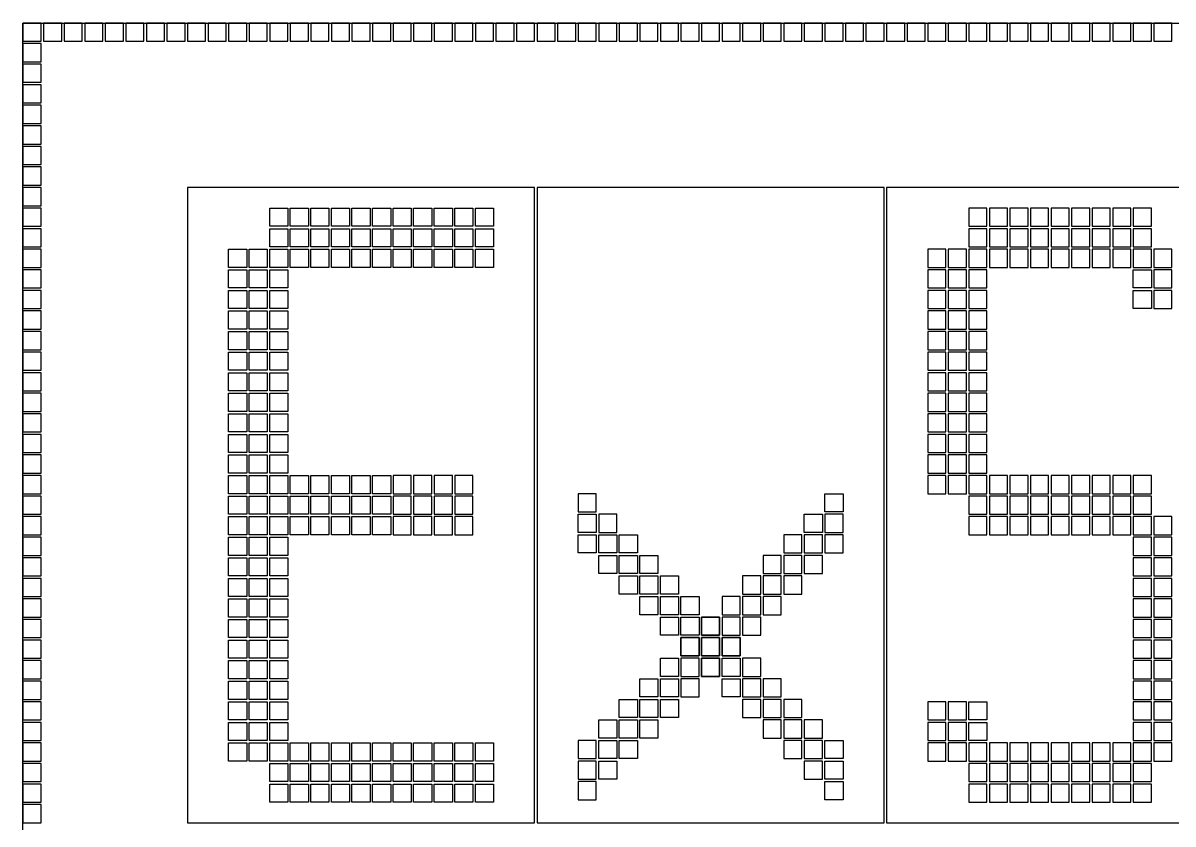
# Model space of a CAD drawing. Header units: inches. Extents: x 125 to 991, y -92 to 487.
# Drawn here: x 833.45 to 842.95, y 468.25 to 474.87 of the extents above; entities that cross this region are included whole.
import ezdxf

# ---------------------------------------------------------------- set-up
doc = ezdxf.new("R2010")
doc.units = ezdxf.units.IN

msp = doc.modelspace()

# ---------------------------------------------------------------- linework, layer by layer
at = {"color": 2}
for points in [[(833.4454, 474.7187), (833.5954, 474.7187), (833.5954, 474.8687), (833.4454, 474.8687)], [(833.6154, 474.7187), (833.7654, 474.7187), (833.7654, 474.8687), (833.6154, 474.8687)], [(833.7854, 474.7187), (833.9354, 474.7187), (833.9354, 474.8687), (833.7854, 474.8687)], [(833.9554, 474.7187), (834.1054, 474.7187), (834.1054, 474.8687), (833.9554, 474.8687)], [(834.1254, 474.7187), (834.2754, 474.7187), (834.2754, 474.8687), (834.1254, 474.8687)], [(834.2954, 474.7187), (834.4454, 474.7187), (834.4454, 474.8687), (834.2954, 474.8687)], [(834.4654, 474.7187), (834.6154, 474.7187), (834.6154, 474.8687), (834.4654, 474.8687)], [(834.6354, 474.7187), (834.7854, 474.7187), (834.7854, 474.8687), (834.6354, 474.8687)], [(834.8054, 474.7187), (834.9554, 474.7187), (834.9554, 474.8687), (834.8054, 474.8687)], [(834.9754, 474.7187), (835.1254, 474.7187), (835.1254, 474.8687), (834.9754, 474.8687)], [(835.1454, 474.7187), (835.2954, 474.7187), (835.2954, 474.8687), (835.1454, 474.8687)], [(835.3154, 474.7187), (835.4654, 474.7187), (835.4654, 474.8687), (835.3154, 474.8687)], [(835.4854, 474.7187), (835.6354, 474.7187), (835.6354, 474.8687), (835.4854, 474.8687)], [(835.6554, 474.7187), (835.8054, 474.7187), (835.8054, 474.8687), (835.6554, 474.8687)], [(835.8254, 474.7187), (835.9754, 474.7187), (835.9754, 474.8687), (835.8254, 474.8687)], [(835.9954, 474.7187), (836.1454, 474.7187), (836.1454, 474.8687), (835.9954, 474.8687)], [(836.1654, 474.7187), (836.3154, 474.7187), (836.3154, 474.8687), (836.1654, 474.8687)], [(836.3354, 474.7187), (836.4854, 474.7187), (836.4854, 474.8687), (836.3354, 474.8687)], [(836.5054, 474.7187), (836.6554, 474.7187), (836.6554, 474.8687), (836.5054, 474.8687)], [(836.6754, 474.7187), (836.8254, 474.7187), (836.8254, 474.8687), (836.6754, 474.8687)], [(836.8454, 474.7187), (836.9954, 474.7187), (836.9954, 474.8687), (836.8454, 474.8687)], [(837.0154, 474.7187), (837.1654, 474.7187), (837.1654, 474.8687), (837.0154, 474.8687)], [(837.1854, 474.7187), (837.3354, 474.7187), (837.3354, 474.8687), (837.1854, 474.8687)], [(837.3554, 474.7187), (837.5054, 474.7187), (837.5054, 474.8687), (837.3554, 474.8687)], [(837.5254, 474.7187), (837.6754, 474.7187), (837.6754, 474.8687), (837.5254, 474.8687)], [(837.6954, 474.7187), (837.8454, 474.7187), (837.8454, 474.8687), (837.6954, 474.8687)], [(837.8654, 474.7187), (838.0154, 474.7187), (838.0154, 474.8687), (837.8654, 474.8687)], [(838.0354, 474.7187), (838.1854, 474.7187), (838.1854, 474.8687), (838.0354, 474.8687)], [(838.2054, 474.7187), (838.3554, 474.7187), (838.3554, 474.8687), (838.2054, 474.8687)], [(838.3754, 474.7187), (838.5254, 474.7187), (838.5254, 474.8687), (838.3754, 474.8687)], [(838.5454, 474.7187), (838.6954, 474.7187), (838.6954, 474.8687), (838.5454, 474.8687)], [(838.7154, 474.7187), (838.8654, 474.7187), (838.8654, 474.8687), (838.7154, 474.8687)], [(838.8854, 474.7187), (839.0354, 474.7187), (839.0354, 474.8687), (838.8854, 474.8687)], [(839.0554, 474.7187), (839.2054, 474.7187), (839.2054, 474.8687), (839.0554, 474.8687)], [(839.2254, 474.7187), (839.3754, 474.7187), (839.3754, 474.8687), (839.2254, 474.8687)], [(839.3954, 474.7187), (839.5454, 474.7187), (839.5454, 474.8687), (839.3954, 474.8687)], [(839.5654, 474.7187), (839.7154, 474.7187), (839.7154, 474.8687), (839.5654, 474.8687)], [(839.7354, 474.7187), (839.8854, 474.7187), (839.8854, 474.8687), (839.7354, 474.8687)], [(839.9054, 474.7187), (840.0554, 474.7187), (840.0554, 474.8687), (839.9054, 474.8687)], [(840.0754, 474.7187), (840.2254, 474.7187), (840.2254, 474.8687), (840.0754, 474.8687)], [(840.2454, 474.7187), (840.3954, 474.7187), (840.3954, 474.8687), (840.2454, 474.8687)], [(840.4154, 474.7187), (840.5654, 474.7187), (840.5654, 474.8687), (840.4154, 474.8687)], [(840.5854, 474.7187), (840.7354, 474.7187), (840.7354, 474.8687), (840.5854, 474.8687)], [(840.7554, 474.7187), (840.9054, 474.7187), (840.9054, 474.8687), (840.7554, 474.8687)], [(840.9254, 474.7187), (841.0754, 474.7187), (841.0754, 474.8687), (840.9254, 474.8687)], [(841.0954, 474.7187), (841.2454, 474.7187), (841.2454, 474.8687), (841.0954, 474.8687)], [(841.2654, 474.7187), (841.4154, 474.7187), (841.4154, 474.8687), (841.2654, 474.8687)], [(841.4354, 474.7187), (841.5854, 474.7187), (841.5854, 474.8687), (841.4354, 474.8687)], [(841.6054, 474.7187), (841.7554, 474.7187), (841.7554, 474.8687), (841.6054, 474.8687)], [(841.7754, 474.7187), (841.9254, 474.7187), (841.9254, 474.8687), (841.7754, 474.8687)], [(841.9454, 474.7187), (842.0954, 474.7187), (842.0954, 474.8687), (841.9454, 474.8687)], [(842.1154, 474.7187), (842.2654, 474.7187), (842.2654, 474.8687), (842.1154, 474.8687)], [(842.2854, 474.7187), (842.4354, 474.7187), (842.4354, 474.8687), (842.2854, 474.8687)], [(842.4554, 474.7187), (842.6054, 474.7187), (842.6054, 474.8687), (842.4554, 474.8687)], [(842.6254, 474.7187), (842.7754, 474.7187), (842.7754, 474.8687), (842.6254, 474.8687)], [(842.7954, 474.7187), (842.9454, 474.7187), (842.9454, 474.8687), (842.7954, 474.8687)], [(833.4454, 474.5487), (833.5954, 474.5487), (833.5954, 474.6987), (833.4454, 474.6987)], [(833.4454, 474.3787), (833.5954, 474.3787), (833.5954, 474.5287), (833.4454, 474.5287)], [(833.4454, 474.2087), (833.5954, 474.2087), (833.5954, 474.3587), (833.4454, 474.3587)], [(833.4454, 474.0387), (833.5954, 474.0387), (833.5954, 474.1887), (833.4454, 474.1887)], [(833.4454, 473.8687), (833.5954, 473.8687), (833.5954, 474.0187), (833.4454, 474.0187)], [(833.4454, 473.6987), (833.5954, 473.6987), (833.5954, 473.8487), (833.4454, 473.8487)], [(833.4454, 473.5287), (833.5954, 473.5287), (833.5954, 473.6787), (833.4454, 473.6787)], [(833.4454, 473.3587), (833.5954, 473.3587), (833.5954, 473.5087), (833.4454, 473.5087)], [(833.4454, 473.1887), (833.5954, 473.1887), (833.5954, 473.3387), (833.4454, 473.3387)], [(835.6354, 473.1887), (835.4854, 473.1887), (835.4854, 473.3387), (835.6354, 473.3387)], [(835.8054, 473.1887), (835.6554, 473.1887), (835.6554, 473.3387), (835.8054, 473.3387)], [(835.9754, 473.1887), (835.8254, 473.1887), (835.8254, 473.3387), (835.9754, 473.3387)], [(836.1454, 473.1887), (835.9954, 473.1887), (835.9954, 473.3387), (836.1454, 473.3387)], [(836.3154, 473.1887), (836.1654, 473.1887), (836.1654, 473.3387), (836.3154, 473.3387)], [(836.4854, 473.1887), (836.3354, 473.1887), (836.3354, 473.3387), (836.4854, 473.3387)], [(836.6554, 473.1887), (836.5054, 473.1887), (836.5054, 473.3387), (836.6554, 473.3387)], [(836.8254, 473.1887), (836.6754, 473.1887), (836.6754, 473.3387), (836.8254, 473.3387)], [(836.9954, 473.1887), (836.8454, 473.1887), (836.8454, 473.3387), (836.9954, 473.3387)], [(837.1654, 473.1887), (837.0154, 473.1887), (837.0154, 473.3387), (837.1654, 473.3387)], [(837.3354, 473.1887), (837.1854, 473.1887), (837.1854, 473.3387), (837.3354, 473.3387)], [(841.2654, 473.1887), (841.4154, 473.1887), (841.4154, 473.3387), (841.2654, 473.3387)], [(841.4354, 473.1887), (841.5854, 473.1887), (841.5854, 473.3387), (841.4354, 473.3387)], [(841.6054, 473.1887), (841.7554, 473.1887), (841.7554, 473.3387), (841.6054, 473.3387)], [(841.6054, 473.1887), (841.7554, 473.1887), (841.7554, 473.3387), (841.6054, 473.3387)], [(841.6054, 473.1887), (841.7554, 473.1887), (841.7554, 473.3387), (841.6054, 473.3387)], [(841.7754, 473.1887), (841.9254, 473.1887), (841.9254, 473.3387), (841.7754, 473.3387)], [(841.9454, 473.1887), (842.0954, 473.1887), (842.0954, 473.3387), (841.9454, 473.3387)], [(842.1154, 473.1887), (842.2654, 473.1887), (842.2654, 473.3387), (842.1154, 473.3387)], [(842.2854, 473.1887), (842.4354, 473.1887), (842.4354, 473.3387), (842.2854, 473.3387)], [(842.4554, 473.1887), (842.6054, 473.1887), (842.6054, 473.3387), (842.4554, 473.3387)], [(842.4554, 473.1887), (842.6054, 473.1887), (842.6054, 473.3387), (842.4554, 473.3387)], [(842.6254, 473.1887), (842.7754, 473.1887), (842.7754, 473.3387), (842.6254, 473.3387)], [(833.4454, 473.0187), (833.5954, 473.0187), (833.5954, 473.1687), (833.4454, 473.1687)], [(835.6354, 473.0187), (835.4854, 473.0187), (835.4854, 473.1687), (835.6354, 473.1687)], [(835.8054, 473.0187), (835.6554, 473.0187), (835.6554, 473.1687), (835.8054, 473.1687)], [(835.9754, 473.0187), (835.8254, 473.0187), (835.8254, 473.1687), (835.9754, 473.1687)], [(836.1454, 473.0187), (835.9954, 473.0187), (835.9954, 473.1687), (836.1454, 473.1687)], [(836.3154, 473.0187), (836.1654, 473.0187), (836.1654, 473.1687), (836.3154, 473.1687)], [(836.4854, 473.0187), (836.3354, 473.0187), (836.3354, 473.1687), (836.4854, 473.1687)], [(836.6554, 473.0187), (836.5054, 473.0187), (836.5054, 473.1687), (836.6554, 473.1687)], [(836.8254, 473.0187), (836.6754, 473.0187), (836.6754, 473.1687), (836.8254, 473.1687)], [(836.9954, 473.0187), (836.8454, 473.0187), (836.8454, 473.1687), (836.9954, 473.1687)], [(837.1654, 473.0187), (837.0154, 473.0187), (837.0154, 473.1687), (837.1654, 473.1687)], [(837.3354, 473.0187), (837.1854, 473.0187), (837.1854, 473.1687), (837.3354, 473.1687)], [(841.2654, 473.0187), (841.4154, 473.0187), (841.4154, 473.1687), (841.2654, 473.1687)], [(841.4354, 473.0187), (841.5854, 473.0187), (841.5854, 473.1687), (841.4354, 473.1687)], [(841.6054, 473.0187), (841.7554, 473.0187), (841.7554, 473.1687), (841.6054, 473.1687)], [(841.6054, 473.0187), (841.7554, 473.0187), (841.7554, 473.1687), (841.6054, 473.1687)], [(841.6054, 473.0187), (841.7554, 473.0187), (841.7554, 473.1687), (841.6054, 473.1687)], [(841.7754, 473.0187), (841.9254, 473.0187), (841.9254, 473.1687), (841.7754, 473.1687)], [(841.9454, 473.0187), (842.0954, 473.0187), (842.0954, 473.1687), (841.9454, 473.1687)], [(842.1154, 473.0187), (842.2654, 473.0187), (842.2654, 473.1687), (842.1154, 473.1687)], [(842.2854, 473.0187), (842.4354, 473.0187), (842.4354, 473.1687), (842.2854, 473.1687)], [(842.4554, 473.0187), (842.6054, 473.0187), (842.6054, 473.1687), (842.4554, 473.1687)], [(842.4554, 473.0187), (842.6054, 473.0187), (842.6054, 473.1687), (842.4554, 473.1687)], [(842.6254, 473.0187), (842.7754, 473.0187), (842.7754, 473.1687), (842.6254, 473.1687)], [(833.4454, 472.8487), (833.5954, 472.8487), (833.5954, 472.9987), (833.4454, 472.9987)], [(835.2954, 472.8487), (835.1454, 472.8487), (835.1454, 472.9987), (835.2954, 472.9987)], [(835.4654, 472.8487), (835.3154, 472.8487), (835.3154, 472.9987), (835.4654, 472.9987)], [(835.6354, 472.8487), (835.4854, 472.8487), (835.4854, 472.9987), (835.6354, 472.9987)], [(835.8054, 472.8487), (835.6554, 472.8487), (835.6554, 472.9987), (835.8054, 472.9987)], [(835.9754, 472.8487), (835.8254, 472.8487), (835.8254, 472.9987), (835.9754, 472.9987)], [(836.1454, 472.8487), (835.9954, 472.8487), (835.9954, 472.9987), (836.1454, 472.9987)], [(836.3154, 472.8487), (836.1654, 472.8487), (836.1654, 472.9987), (836.3154, 472.9987)], [(836.4854, 472.8487), (836.3354, 472.8487), (836.3354, 472.9987), (836.4854, 472.9987)], [(836.6554, 472.8487), (836.5054, 472.8487), (836.5054, 472.9987), (836.6554, 472.9987)], [(836.8254, 472.8487), (836.6754, 472.8487), (836.6754, 472.9987), (836.8254, 472.9987)], [(836.9954, 472.8487), (836.8454, 472.8487), (836.8454, 472.9987), (836.9954, 472.9987)], [(837.1654, 472.8487), (837.0154, 472.8487), (837.0154, 472.9987), (837.1654, 472.9987)], [(837.3354, 472.8487), (837.1854, 472.8487), (837.1854, 472.9987), (837.3354, 472.9987)], [(840.9254, 472.8487), (841.0754, 472.8487), (841.0754, 472.9987), (840.9254, 472.9987)], [(841.0954, 472.8487), (841.2454, 472.8487), (841.2454, 472.9987), (841.0954, 472.9987)], [(841.2654, 472.8487), (841.4154, 472.8487), (841.4154, 472.9987), (841.2654, 472.9987)], [(841.4354, 472.8487), (841.5854, 472.8487), (841.5854, 472.9987), (841.4354, 472.9987)], [(841.6054, 472.8487), (841.7554, 472.8487), (841.7554, 472.9987), (841.6054, 472.9987)], [(841.6054, 472.8487), (841.7554, 472.8487), (841.7554, 472.9987), (841.6054, 472.9987)], [(841.6054, 472.8487), (841.7554, 472.8487), (841.7554, 472.9987), (841.6054, 472.9987)], [(841.7754, 472.8487), (841.9254, 472.8487), (841.9254, 472.9987), (841.7754, 472.9987)], [(841.9454, 472.8487), (842.0954, 472.8487), (842.0954, 472.9987), (841.9454, 472.9987)], [(842.1154, 472.8487), (842.2654, 472.8487), (842.2654, 472.9987), (842.1154, 472.9987)], [(842.2854, 472.8487), (842.4354, 472.8487), (842.4354, 472.9987), (842.2854, 472.9987)], [(842.4554, 472.8487), (842.6054, 472.8487), (842.6054, 472.9987), (842.4554, 472.9987)], [(842.4554, 472.8487), (842.6054, 472.8487), (842.6054, 472.9987), (842.4554, 472.9987)], [(842.6254, 472.8487), (842.7754, 472.8487), (842.7754, 472.9987), (842.6254, 472.9987)], [(842.7954, 472.8487), (842.9454, 472.8487), (842.9454, 472.9987), (842.7954, 472.9987)], [(833.4454, 472.6787), (833.5954, 472.6787), (833.5954, 472.8287), (833.4454, 472.8287)], [(835.2954, 472.6787), (835.1454, 472.6787), (835.1454, 472.8287), (835.2954, 472.8287)], [(835.4654, 472.6787), (835.3154, 472.6787), (835.3154, 472.8287), (835.4654, 472.8287)], [(835.6354, 472.6787), (835.4854, 472.6787), (835.4854, 472.8287), (835.6354, 472.8287)], [(840.9254, 472.6787), (841.0754, 472.6787), (841.0754, 472.8287), (840.9254, 472.8287)], [(841.0954, 472.6787), (841.2454, 472.6787), (841.2454, 472.8287), (841.0954, 472.8287)], [(841.2654, 472.6787), (841.4154, 472.6787), (841.4154, 472.8287), (841.2654, 472.8287)], [(842.6254, 472.8287), (842.7754, 472.8287), (842.7754, 472.6787), (842.6254, 472.6787)], [(842.9454, 472.8287), (842.7954, 472.8287), (842.7954, 472.6787), (842.9454, 472.6787)], [(842.9454, 472.8287), (842.7954, 472.8287), (842.7954, 472.6787), (842.9454, 472.6787)], [(833.4454, 472.5087), (833.5954, 472.5087), (833.5954, 472.6587), (833.4454, 472.6587)], [(835.2954, 472.5087), (835.1454, 472.5087), (835.1454, 472.6587), (835.2954, 472.6587)], [(835.4654, 472.5087), (835.3154, 472.5087), (835.3154, 472.6587), (835.4654, 472.6587)], [(835.6354, 472.5087), (835.4854, 472.5087), (835.4854, 472.6587), (835.6354, 472.6587)], [(840.9254, 472.5087), (841.0754, 472.5087), (841.0754, 472.6587), (840.9254, 472.6587)], [(841.0954, 472.5087), (841.2454, 472.5087), (841.2454, 472.6587), (841.0954, 472.6587)], [(841.2654, 472.5087), (841.4154, 472.5087), (841.4154, 472.6587), (841.2654, 472.6587)], [(842.6254, 472.6587), (842.7754, 472.6587), (842.7754, 472.5087), (842.6254, 472.5087)], [(842.9454, 472.6587), (842.7954, 472.6587), (842.7954, 472.5087), (842.9454, 472.5087)], [(842.9454, 472.6587), (842.7954, 472.6587), (842.7954, 472.5087), (842.9454, 472.5087)], [(833.4454, 472.3387), (833.5954, 472.3387), (833.5954, 472.4887), (833.4454, 472.4887)], [(835.2954, 472.3387), (835.1454, 472.3387), (835.1454, 472.4887), (835.2954, 472.4887)], [(835.4654, 472.3387), (835.3154, 472.3387), (835.3154, 472.4887), (835.4654, 472.4887)], [(835.6354, 472.3387), (835.4854, 472.3387), (835.4854, 472.4887), (835.6354, 472.4887)], [(840.9254, 472.3387), (841.0754, 472.3387), (841.0754, 472.4887), (840.9254, 472.4887)], [(841.0954, 472.3387), (841.2454, 472.3387), (841.2454, 472.4887), (841.0954, 472.4887)], [(841.2654, 472.3387), (841.4154, 472.3387), (841.4154, 472.4887), (841.2654, 472.4887)], [(833.4454, 472.1687), (833.5954, 472.1687), (833.5954, 472.3187), (833.4454, 472.3187)], [(835.2954, 472.1687), (835.1454, 472.1687), (835.1454, 472.3187), (835.2954, 472.3187)], [(835.4654, 472.1687), (835.3154, 472.1687), (835.3154, 472.3187), (835.4654, 472.3187)], [(835.6354, 472.1687), (835.4854, 472.1687), (835.4854, 472.3187), (835.6354, 472.3187)], [(840.9254, 472.1687), (841.0754, 472.1687), (841.0754, 472.3187), (840.9254, 472.3187)], [(841.0954, 472.1687), (841.2454, 472.1687), (841.2454, 472.3187), (841.0954, 472.3187)], [(841.2654, 472.1687), (841.4154, 472.1687), (841.4154, 472.3187), (841.2654, 472.3187)], [(833.4454, 471.9987), (833.5954, 471.9987), (833.5954, 472.1487), (833.4454, 472.1487)], [(835.2954, 471.9987), (835.1454, 471.9987), (835.1454, 472.1487), (835.2954, 472.1487)], [(835.4654, 471.9987), (835.3154, 471.9987), (835.3154, 472.1487), (835.4654, 472.1487)], [(835.6354, 471.9987), (835.4854, 471.9987), (835.4854, 472.1487), (835.6354, 472.1487)], [(840.9254, 471.9987), (841.0754, 471.9987), (841.0754, 472.1487), (840.9254, 472.1487)], [(841.0954, 471.9987), (841.2454, 471.9987), (841.2454, 472.1487), (841.0954, 472.1487)], [(841.2654, 471.9987), (841.4154, 471.9987), (841.4154, 472.1487), (841.2654, 472.1487)], [(833.4454, 471.8287), (833.5954, 471.8287), (833.5954, 471.9787), (833.4454, 471.9787)], [(835.2954, 471.8287), (835.1454, 471.8287), (835.1454, 471.9787), (835.2954, 471.9787)], [(835.4654, 471.8287), (835.3154, 471.8287), (835.3154, 471.9787), (835.4654, 471.9787)], [(835.6354, 471.8287), (835.4854, 471.8287), (835.4854, 471.9787), (835.6354, 471.9787)], [(840.9254, 471.8287), (841.0754, 471.8287), (841.0754, 471.9787), (840.9254, 471.9787)], [(841.0954, 471.8287), (841.2454, 471.8287), (841.2454, 471.9787), (841.0954, 471.9787)], [(841.2654, 471.8287), (841.4154, 471.8287), (841.4154, 471.9787), (841.2654, 471.9787)], [(833.4454, 471.6587), (833.5954, 471.6587), (833.5954, 471.8087), (833.4454, 471.8087)], [(835.2954, 471.6587), (835.1454, 471.6587), (835.1454, 471.8087), (835.2954, 471.8087)], [(835.4654, 471.6587), (835.3154, 471.6587), (835.3154, 471.8087), (835.4654, 471.8087)], [(835.6354, 471.6587), (835.4854, 471.6587), (835.4854, 471.8087), (835.6354, 471.8087)], [(840.9254, 471.6587), (841.0754, 471.6587), (841.0754, 471.8087), (840.9254, 471.8087)], [(841.0954, 471.6587), (841.2454, 471.6587), (841.2454, 471.8087), (841.0954, 471.8087)], [(841.2654, 471.6587), (841.4154, 471.6587), (841.4154, 471.8087), (841.2654, 471.8087)], [(833.4454, 471.4887), (833.5954, 471.4887), (833.5954, 471.6387), (833.4454, 471.6387)], [(835.2954, 471.4887), (835.1454, 471.4887), (835.1454, 471.6387), (835.2954, 471.6387)], [(835.4654, 471.4887), (835.3154, 471.4887), (835.3154, 471.6387), (835.4654, 471.6387)], [(835.6354, 471.4887), (835.4854, 471.4887), (835.4854, 471.6387), (835.6354, 471.6387)], [(840.9254, 471.4887), (841.0754, 471.4887), (841.0754, 471.6387), (840.9254, 471.6387)], [(841.0954, 471.4887), (841.2454, 471.4887), (841.2454, 471.6387), (841.0954, 471.6387)], [(841.2654, 471.4887), (841.4154, 471.4887), (841.4154, 471.6387), (841.2654, 471.6387)], [(833.4454, 471.3187), (833.5954, 471.3187), (833.5954, 471.4687), (833.4454, 471.4687)], [(835.2954, 471.3187), (835.1454, 471.3187), (835.1454, 471.4687), (835.2954, 471.4687)], [(835.4654, 471.3187), (835.3154, 471.3187), (835.3154, 471.4687), (835.4654, 471.4687)], [(835.6354, 471.3187), (835.4854, 471.3187), (835.4854, 471.4687), (835.6354, 471.4687)], [(840.9254, 471.3187), (841.0754, 471.3187), (841.0754, 471.4687), (840.9254, 471.4687)], [(841.0954, 471.3187), (841.2454, 471.3187), (841.2454, 471.4687), (841.0954, 471.4687)], [(841.2654, 471.3187), (841.4154, 471.3187), (841.4154, 471.4687), (841.2654, 471.4687)], [(833.4454, 471.1487), (833.5954, 471.1487), (833.5954, 471.2987), (833.4454, 471.2987)], [(835.2954, 471.1487), (835.1454, 471.1487), (835.1454, 471.2987), (835.2954, 471.2987)], [(835.4654, 471.1487), (835.3154, 471.1487), (835.3154, 471.2987), (835.4654, 471.2987)], [(835.6354, 471.1487), (835.4854, 471.1487), (835.4854, 471.2987), (835.6354, 471.2987)], [(840.9254, 471.1487), (841.0754, 471.1487), (841.0754, 471.2987), (840.9254, 471.2987)], [(841.0954, 471.1487), (841.2454, 471.1487), (841.2454, 471.2987), (841.0954, 471.2987)], [(841.2654, 471.1487), (841.4154, 471.1487), (841.4154, 471.2987), (841.2654, 471.2987)], [(833.4454, 470.9787), (833.5954, 470.9787), (833.5954, 471.1287), (833.4454, 471.1287)], [(835.2954, 470.9787), (835.1454, 470.9787), (835.1454, 471.1287), (835.2954, 471.1287)], [(835.4654, 470.9787), (835.3154, 470.9787), (835.3154, 471.1287), (835.4654, 471.1287)], [(835.6354, 470.9787), (835.4854, 470.9787), (835.4854, 471.1287), (835.6354, 471.1287)], [(835.8054, 470.9787), (835.6554, 470.9787), (835.6554, 471.1287), (835.8054, 471.1287)], [(835.9754, 470.9787), (835.8254, 470.9787), (835.8254, 471.1287), (835.9754, 471.1287)], [(836.1454, 470.9787), (835.9954, 470.9787), (835.9954, 471.1287), (836.1454, 471.1287)], [(836.3154, 470.9787), (836.1654, 470.9787), (836.1654, 471.1287), (836.3154, 471.1287)], [(836.4854, 470.9787), (836.3354, 470.9787), (836.3354, 471.1287), (836.4854, 471.1287)], [(836.5054, 470.9787), (836.6554, 470.9787), (836.6554, 471.1287), (836.5054, 471.1287)], [(836.6754, 470.9787), (836.8254, 470.9787), (836.8254, 471.1287), (836.6754, 471.1287)], [(836.8454, 470.9787), (836.9954, 470.9787), (836.9954, 471.1287), (836.8454, 471.1287)], [(837.0154, 470.9787), (837.1654, 470.9787), (837.1654, 471.1287), (837.0154, 471.1287)], [(840.9254, 470.9787), (841.0754, 470.9787), (841.0754, 471.1287), (840.9254, 471.1287)], [(841.0954, 470.9787), (841.2454, 470.9787), (841.2454, 471.1287), (841.0954, 471.1287)], [(841.2654, 470.9787), (841.4154, 470.9787), (841.4154, 471.1287), (841.2654, 471.1287)], [(841.4354, 470.9787), (841.5854, 470.9787), (841.5854, 471.1287), (841.4354, 471.1287)], [(841.6054, 470.9787), (841.7554, 470.9787), (841.7554, 471.1287), (841.6054, 471.1287)], [(841.6054, 470.9787), (841.7554, 470.9787), (841.7554, 471.1287), (841.6054, 471.1287)], [(841.6054, 470.9787), (841.7554, 470.9787), (841.7554, 471.1287), (841.6054, 471.1287)], [(841.7754, 470.9787), (841.9254, 470.9787), (841.9254, 471.1287), (841.7754, 471.1287)], [(841.9454, 470.9787), (842.0954, 470.9787), (842.0954, 471.1287), (841.9454, 471.1287)], [(842.1154, 470.9787), (842.2654, 470.9787), (842.2654, 471.1287), (842.1154, 471.1287)], [(842.2854, 470.9787), (842.4354, 470.9787), (842.4354, 471.1287), (842.2854, 471.1287)], [(842.4554, 470.9787), (842.6054, 470.9787), (842.6054, 471.1287), (842.4554, 471.1287)], [(842.4554, 470.9787), (842.6054, 470.9787), (842.6054, 471.1287), (842.4554, 471.1287)], [(842.6254, 470.9787), (842.7754, 470.9787), (842.7754, 471.1287), (842.6254, 471.1287)], [(833.4454, 470.8087), (833.5954, 470.8087), (833.5954, 470.9587), (833.4454, 470.9587)], [(835.2954, 470.8087), (835.1454, 470.8087), (835.1454, 470.9587), (835.2954, 470.9587)], [(835.4654, 470.8087), (835.3154, 470.8087), (835.3154, 470.9587), (835.4654, 470.9587)], [(835.6354, 470.8087), (835.4854, 470.8087), (835.4854, 470.9587), (835.6354, 470.9587)], [(835.8054, 470.8087), (835.6554, 470.8087), (835.6554, 470.9587), (835.8054, 470.9587)], [(835.9754, 470.8087), (835.8254, 470.8087), (835.8254, 470.9587), (835.9754, 470.9587)], [(836.1454, 470.8087), (835.9954, 470.8087), (835.9954, 470.9587), (836.1454, 470.9587)], [(836.3154, 470.8087), (836.1654, 470.8087), (836.1654, 470.9587), (836.3154, 470.9587)], [(836.4854, 470.8087), (836.3354, 470.8087), (836.3354, 470.9587), (836.4854, 470.9587)], [(836.5054, 470.8087), (836.6554, 470.8087), (836.6554, 470.9587), (836.5054, 470.9587)], [(836.6754, 470.8087), (836.8254, 470.8087), (836.8254, 470.9587), (836.6754, 470.9587)], [(836.8454, 470.8087), (836.9954, 470.8087), (836.9954, 470.9587), (836.8454, 470.9587)], [(837.0154, 470.8087), (837.1654, 470.8087), (837.1654, 470.9587), (837.0154, 470.9587)], [(838.1854, 470.9787), (838.0354, 470.9787), (838.0354, 470.8287), (838.1854, 470.8287)], [(840.0754, 470.9787), (840.2254, 470.9787), (840.2254, 470.8287), (840.0754, 470.8287)], [(841.2654, 470.8087), (841.4154, 470.8087), (841.4154, 470.9587), (841.2654, 470.9587)], [(841.4354, 470.8087), (841.5854, 470.8087), (841.5854, 470.9587), (841.4354, 470.9587)], [(841.6054, 470.8087), (841.7554, 470.8087), (841.7554, 470.9587), (841.6054, 470.9587)], [(841.6054, 470.8087), (841.7554, 470.8087), (841.7554, 470.9587), (841.6054, 470.9587)], [(841.6054, 470.8087), (841.7554, 470.8087), (841.7554, 470.9587), (841.6054, 470.9587)], [(841.7754, 470.8087), (841.9254, 470.8087), (841.9254, 470.9587), (841.7754, 470.9587)], [(841.9454, 470.8087), (842.0954, 470.8087), (842.0954, 470.9587), (841.9454, 470.9587)], [(842.1154, 470.8087), (842.2654, 470.8087), (842.2654, 470.9587), (842.1154, 470.9587)], [(842.2854, 470.8087), (842.4354, 470.8087), (842.4354, 470.9587), (842.2854, 470.9587)], [(842.4554, 470.8087), (842.6054, 470.8087), (842.6054, 470.9587), (842.4554, 470.9587)], [(842.4554, 470.8087), (842.6054, 470.8087), (842.6054, 470.9587), (842.4554, 470.9587)], [(842.6254, 470.8087), (842.7754, 470.8087), (842.7754, 470.9587), (842.6254, 470.9587)], [(833.4454, 470.6387), (833.5954, 470.6387), (833.5954, 470.7887), (833.4454, 470.7887)], [(835.2954, 470.6387), (835.1454, 470.6387), (835.1454, 470.7887), (835.2954, 470.7887)], [(835.4654, 470.6387), (835.3154, 470.6387), (835.3154, 470.7887), (835.4654, 470.7887)], [(835.6354, 470.6387), (835.4854, 470.6387), (835.4854, 470.7887), (835.6354, 470.7887)], [(835.8054, 470.6387), (835.6554, 470.6387), (835.6554, 470.7887), (835.8054, 470.7887)], [(835.9754, 470.6387), (835.8254, 470.6387), (835.8254, 470.7887), (835.9754, 470.7887)], [(836.1454, 470.6387), (835.9954, 470.6387), (835.9954, 470.7887), (836.1454, 470.7887)], [(836.3154, 470.6387), (836.1654, 470.6387), (836.1654, 470.7887), (836.3154, 470.7887)], [(836.4854, 470.6387), (836.3354, 470.6387), (836.3354, 470.7887), (836.4854, 470.7887)], [(836.5054, 470.6387), (836.6554, 470.6387), (836.6554, 470.7887), (836.5054, 470.7887)], [(836.6754, 470.6387), (836.8254, 470.6387), (836.8254, 470.7887), (836.6754, 470.7887)], [(836.8454, 470.6387), (836.9954, 470.6387), (836.9954, 470.7887), (836.8454, 470.7887)], [(837.0154, 470.6387), (837.1654, 470.6387), (837.1654, 470.7887), (837.0154, 470.7887)], [(838.1854, 470.6587), (838.0354, 470.6587), (838.0354, 470.8087), (838.1854, 470.8087)], [(838.3554, 470.8087), (838.2054, 470.8087), (838.2054, 470.6587), (838.3554, 470.6587)], [(839.9054, 470.8087), (840.0554, 470.8087), (840.0554, 470.6587), (839.9054, 470.6587)], [(840.0754, 470.6587), (840.2254, 470.6587), (840.2254, 470.8087), (840.0754, 470.8087)], [(841.2654, 470.6387), (841.4154, 470.6387), (841.4154, 470.7887), (841.2654, 470.7887)], [(841.4354, 470.6387), (841.5854, 470.6387), (841.5854, 470.7887), (841.4354, 470.7887)], [(841.6054, 470.6387), (841.7554, 470.6387), (841.7554, 470.7887), (841.6054, 470.7887)], [(841.6054, 470.6387), (841.7554, 470.6387), (841.7554, 470.7887), (841.6054, 470.7887)], [(841.6054, 470.6387), (841.7554, 470.6387), (841.7554, 470.7887), (841.6054, 470.7887)], [(841.7754, 470.6387), (841.9254, 470.6387), (841.9254, 470.7887), (841.7754, 470.7887)], [(841.9454, 470.6387), (842.0954, 470.6387), (842.0954, 470.7887), (841.9454, 470.7887)], [(842.1154, 470.6387), (842.2654, 470.6387), (842.2654, 470.7887), (842.1154, 470.7887)], [(842.2854, 470.6387), (842.4354, 470.6387), (842.4354, 470.7887), (842.2854, 470.7887)], [(842.4554, 470.6387), (842.6054, 470.6387), (842.6054, 470.7887), (842.4554, 470.7887)], [(842.4554, 470.6387), (842.6054, 470.6387), (842.6054, 470.7887), (842.4554, 470.7887)], [(842.6254, 470.6387), (842.7754, 470.6387), (842.7754, 470.7887), (842.6254, 470.7887)], [(842.7954, 470.6387), (842.9454, 470.6387), (842.9454, 470.7887), (842.7954, 470.7887)], [(833.4454, 470.4687), (833.5954, 470.4687), (833.5954, 470.6187), (833.4454, 470.6187)], [(835.2954, 470.4687), (835.1454, 470.4687), (835.1454, 470.6187), (835.2954, 470.6187)], [(835.4654, 470.4687), (835.3154, 470.4687), (835.3154, 470.6187), (835.4654, 470.6187)], [(835.6354, 470.4687), (835.4854, 470.4687), (835.4854, 470.6187), (835.6354, 470.6187)], [(838.1854, 470.4887), (838.0354, 470.4887), (838.0354, 470.6387), (838.1854, 470.6387)], [(838.3554, 470.4887), (838.2054, 470.4887), (838.2054, 470.6387), (838.3554, 470.6387)], [(838.5254, 470.4887), (838.3754, 470.4887), (838.3754, 470.6387), (838.5254, 470.6387)], [(839.7354, 470.4887), (839.8854, 470.4887), (839.8854, 470.6387), (839.7354, 470.6387)], [(839.9054, 470.4887), (840.0554, 470.4887), (840.0554, 470.6387), (839.9054, 470.6387)], [(840.0754, 470.4887), (840.2254, 470.4887), (840.2254, 470.6387), (840.0754, 470.6387)], [(842.6254, 470.4687), (842.7754, 470.4687), (842.7754, 470.6187), (842.6254, 470.6187)], [(842.7954, 470.4687), (842.9454, 470.4687), (842.9454, 470.6187), (842.7954, 470.6187)], [(833.4454, 470.2987), (833.5954, 470.2987), (833.5954, 470.4487), (833.4454, 470.4487)], [(835.2954, 470.2987), (835.1454, 470.2987), (835.1454, 470.4487), (835.2954, 470.4487)], [(835.4654, 470.2987), (835.3154, 470.2987), (835.3154, 470.4487), (835.4654, 470.4487)], [(835.6354, 470.2987), (835.4854, 470.2987), (835.4854, 470.4487), (835.6354, 470.4487)], [(838.3554, 470.3187), (838.2054, 470.3187), (838.2054, 470.4687), (838.3554, 470.4687)], [(838.5254, 470.3187), (838.3754, 470.3187), (838.3754, 470.4687), (838.5254, 470.4687)], [(838.6954, 470.3187), (838.5454, 470.3187), (838.5454, 470.4687), (838.6954, 470.4687)], [(839.5654, 470.3187), (839.7154, 470.3187), (839.7154, 470.4687), (839.5654, 470.4687)], [(839.7354, 470.3187), (839.8854, 470.3187), (839.8854, 470.4687), (839.7354, 470.4687)], [(839.9054, 470.3187), (840.0554, 470.3187), (840.0554, 470.4687), (839.9054, 470.4687)], [(842.6254, 470.2987), (842.7754, 470.2987), (842.7754, 470.4487), (842.6254, 470.4487)], [(842.7954, 470.2987), (842.9454, 470.2987), (842.9454, 470.4487), (842.7954, 470.4487)], [(838.5254, 470.1487), (838.3754, 470.1487), (838.3754, 470.2987), (838.5254, 470.2987)], [(838.6954, 470.1487), (838.5454, 470.1487), (838.5454, 470.2987), (838.6954, 470.2987)], [(838.8654, 470.1487), (838.7154, 470.1487), (838.7154, 470.2987), (838.8654, 470.2987)], [(839.3954, 470.1487), (839.5454, 470.1487), (839.5454, 470.2987), (839.3954, 470.2987)], [(839.5654, 470.1487), (839.7154, 470.1487), (839.7154, 470.2987), (839.5654, 470.2987)], [(839.7354, 470.1487), (839.8854, 470.1487), (839.8854, 470.2987), (839.7354, 470.2987)], [(833.4454, 470.1287), (833.5954, 470.1287), (833.5954, 470.2787), (833.4454, 470.2787)], [(835.2954, 470.1287), (835.1454, 470.1287), (835.1454, 470.2787), (835.2954, 470.2787)], [(835.4654, 470.1287), (835.3154, 470.1287), (835.3154, 470.2787), (835.4654, 470.2787)], [(835.6354, 470.1287), (835.4854, 470.1287), (835.4854, 470.2787), (835.6354, 470.2787)], [(842.6254, 470.1287), (842.7754, 470.1287), (842.7754, 470.2787), (842.6254, 470.2787)], [(842.7954, 470.1287), (842.9454, 470.1287), (842.9454, 470.2787), (842.7954, 470.2787)], [(833.4454, 469.9587), (833.5954, 469.9587), (833.5954, 470.1087), (833.4454, 470.1087)], [(835.2954, 469.9587), (835.1454, 469.9587), (835.1454, 470.1087), (835.2954, 470.1087)], [(835.4654, 469.9587), (835.3154, 469.9587), (835.3154, 470.1087), (835.4654, 470.1087)], [(835.6354, 469.9587), (835.4854, 469.9587), (835.4854, 470.1087), (835.6354, 470.1087)], [(838.6954, 469.9787), (838.5454, 469.9787), (838.5454, 470.1287), (838.6954, 470.1287)], [(838.8654, 469.9787), (838.7154, 469.9787), (838.7154, 470.1287), (838.8654, 470.1287)], [(839.0354, 469.9787), (838.8854, 469.9787), (838.8854, 470.1287), (839.0354, 470.1287)], [(839.2254, 469.9787), (839.3754, 469.9787), (839.3754, 470.1287), (839.2254, 470.1287)], [(839.3954, 469.9787), (839.5454, 469.9787), (839.5454, 470.1287), (839.3954, 470.1287)], [(839.5654, 469.9787), (839.7154, 469.9787), (839.7154, 470.1287), (839.5654, 470.1287)], [(842.6254, 469.9587), (842.7754, 469.9587), (842.7754, 470.1087), (842.6254, 470.1087)], [(842.7954, 469.9587), (842.9454, 469.9587), (842.9454, 470.1087), (842.7954, 470.1087)], [(833.4454, 469.7887), (833.5954, 469.7887), (833.5954, 469.9387), (833.4454, 469.9387)], [(835.2954, 469.7887), (835.1454, 469.7887), (835.1454, 469.9387), (835.2954, 469.9387)], [(835.4654, 469.7887), (835.3154, 469.7887), (835.3154, 469.9387), (835.4654, 469.9387)], [(835.6354, 469.7887), (835.4854, 469.7887), (835.4854, 469.9387), (835.6354, 469.9387)], [(838.8654, 469.8087), (838.7154, 469.8087), (838.7154, 469.9587), (838.8654, 469.9587)], [(839.0354, 469.8087), (838.8854, 469.8087), (838.8854, 469.9587), (839.0354, 469.9587)], [(839.2054, 469.8087), (839.0554, 469.8087), (839.0554, 469.9587), (839.2054, 469.9587)], [(839.0554, 469.8087), (839.2054, 469.8087), (839.2054, 469.9587), (839.0554, 469.9587)], [(839.2254, 469.8087), (839.3754, 469.8087), (839.3754, 469.9587), (839.2254, 469.9587)], [(839.3954, 469.8087), (839.5454, 469.8087), (839.5454, 469.9587), (839.3954, 469.9587)], [(842.6254, 469.7887), (842.7754, 469.7887), (842.7754, 469.9387), (842.6254, 469.9387)], [(842.7954, 469.7887), (842.9454, 469.7887), (842.9454, 469.9387), (842.7954, 469.9387)], [(833.4454, 469.6187), (833.5954, 469.6187), (833.5954, 469.7687), (833.4454, 469.7687)], [(835.2954, 469.6187), (835.1454, 469.6187), (835.1454, 469.7687), (835.2954, 469.7687)], [(835.4654, 469.6187), (835.3154, 469.6187), (835.3154, 469.7687), (835.4654, 469.7687)], [(835.6354, 469.6187), (835.4854, 469.6187), (835.4854, 469.7687), (835.6354, 469.7687)], [(839.0354, 469.6387), (838.8854, 469.6387), (838.8854, 469.7887), (839.0354, 469.7887)], [(838.8854, 469.6387), (839.0354, 469.6387), (839.0354, 469.7887), (838.8854, 469.7887)], [(839.2054, 469.6387), (839.0554, 469.6387), (839.0554, 469.7887), (839.2054, 469.7887)], [(839.0554, 469.6387), (839.2054, 469.6387), (839.2054, 469.7887), (839.0554, 469.7887)], [(839.3754, 469.6387), (839.2254, 469.6387), (839.2254, 469.7887), (839.3754, 469.7887)], [(839.2254, 469.6387), (839.3754, 469.6387), (839.3754, 469.7887), (839.2254, 469.7887)], [(842.6254, 469.6187), (842.7754, 469.6187), (842.7754, 469.7687), (842.6254, 469.7687)], [(842.7954, 469.6187), (842.9454, 469.6187), (842.9454, 469.7687), (842.7954, 469.7687)], [(838.8654, 469.4687), (838.7154, 469.4687), (838.7154, 469.6187), (838.8654, 469.6187)], [(838.8854, 469.4687), (839.0354, 469.4687), (839.0354, 469.6187), (838.8854, 469.6187)], [(839.2054, 469.4687), (839.0554, 469.4687), (839.0554, 469.6187), (839.2054, 469.6187)], [(839.0554, 469.4687), (839.2054, 469.4687), (839.2054, 469.6187), (839.0554, 469.6187)], [(839.3754, 469.4687), (839.2254, 469.4687), (839.2254, 469.6187), (839.3754, 469.6187)], [(839.3954, 469.4687), (839.5454, 469.4687), (839.5454, 469.6187), (839.3954, 469.6187)], [(833.4454, 469.4487), (833.5954, 469.4487), (833.5954, 469.5987), (833.4454, 469.5987)], [(835.2954, 469.4487), (835.1454, 469.4487), (835.1454, 469.5987), (835.2954, 469.5987)], [(835.4654, 469.4487), (835.3154, 469.4487), (835.3154, 469.5987), (835.4654, 469.5987)], [(835.6354, 469.4487), (835.4854, 469.4487), (835.4854, 469.5987), (835.6354, 469.5987)], [(842.6254, 469.4487), (842.7754, 469.4487), (842.7754, 469.5987), (842.6254, 469.5987)], [(842.7954, 469.4487), (842.9454, 469.4487), (842.9454, 469.5987), (842.7954, 469.5987)], [(833.4454, 469.2787), (833.5954, 469.2787), (833.5954, 469.4287), (833.4454, 469.4287)], [(835.2954, 469.2787), (835.1454, 469.2787), (835.1454, 469.4287), (835.2954, 469.4287)], [(835.4654, 469.2787), (835.3154, 469.2787), (835.3154, 469.4287), (835.4654, 469.4287)], [(835.6354, 469.2787), (835.4854, 469.2787), (835.4854, 469.4287), (835.6354, 469.4287)], [(838.6954, 469.2987), (838.5454, 469.2987), (838.5454, 469.4487), (838.6954, 469.4487)], [(838.8654, 469.2987), (838.7154, 469.2987), (838.7154, 469.4487), (838.8654, 469.4487)], [(838.8854, 469.2987), (839.0354, 469.2987), (839.0354, 469.4487), (838.8854, 469.4487)], [(839.3754, 469.2987), (839.2254, 469.2987), (839.2254, 469.4487), (839.3754, 469.4487)], [(839.3954, 469.2987), (839.5454, 469.2987), (839.5454, 469.4487), (839.3954, 469.4487)], [(839.5654, 469.2987), (839.7154, 469.2987), (839.7154, 469.4487), (839.5654, 469.4487)], [(842.6254, 469.2787), (842.7754, 469.2787), (842.7754, 469.4287), (842.6254, 469.4287)], [(842.7954, 469.2787), (842.9454, 469.2787), (842.9454, 469.4287), (842.7954, 469.4287)], [(833.4454, 469.1087), (833.5954, 469.1087), (833.5954, 469.2587), (833.4454, 469.2587)], [(835.2954, 469.1087), (835.1454, 469.1087), (835.1454, 469.2587), (835.2954, 469.2587)], [(835.4654, 469.1087), (835.3154, 469.1087), (835.3154, 469.2587), (835.4654, 469.2587)], [(835.6354, 469.1087), (835.4854, 469.1087), (835.4854, 469.2587), (835.6354, 469.2587)], [(838.5254, 469.1287), (838.3754, 469.1287), (838.3754, 469.2787), (838.5254, 469.2787)], [(838.6954, 469.1287), (838.5454, 469.1287), (838.5454, 469.2787), (838.6954, 469.2787)], [(838.8654, 469.1287), (838.7154, 469.1287), (838.7154, 469.2787), (838.8654, 469.2787)], [(839.3954, 469.1287), (839.5454, 469.1287), (839.5454, 469.2787), (839.3954, 469.2787)], [(839.5654, 469.1287), (839.7154, 469.1287), (839.7154, 469.2787), (839.5654, 469.2787)], [(839.7354, 469.1287), (839.8854, 469.1287), (839.8854, 469.2787), (839.7354, 469.2787)], [(840.9254, 469.1087), (841.0754, 469.1087), (841.0754, 469.2587), (840.9254, 469.2587)], [(841.0954, 469.1087), (841.2454, 469.1087), (841.2454, 469.2587), (841.0954, 469.2587)], [(841.2654, 469.2587), (841.4154, 469.2587), (841.4154, 469.1087), (841.2654, 469.1087)], [(841.2654, 469.2587), (841.4154, 469.2587), (841.4154, 469.1087), (841.2654, 469.1087)], [(842.6254, 469.1087), (842.7754, 469.1087), (842.7754, 469.2587), (842.6254, 469.2587)], [(842.7954, 469.1087), (842.9454, 469.1087), (842.9454, 469.2587), (842.7954, 469.2587)], [(833.4454, 468.9387), (833.5954, 468.9387), (833.5954, 469.0887), (833.4454, 469.0887)], [(835.2954, 468.9387), (835.1454, 468.9387), (835.1454, 469.0887), (835.2954, 469.0887)], [(835.4654, 468.9387), (835.3154, 468.9387), (835.3154, 469.0887), (835.4654, 469.0887)], [(835.6354, 468.9387), (835.4854, 468.9387), (835.4854, 469.0887), (835.6354, 469.0887)], [(838.3554, 468.9587), (838.2054, 468.9587), (838.2054, 469.1087), (838.3554, 469.1087)], [(838.5254, 468.9587), (838.3754, 468.9587), (838.3754, 469.1087), (838.5254, 469.1087)], [(838.6954, 468.9587), (838.5454, 468.9587), (838.5454, 469.1087), (838.6954, 469.1087)], [(839.5654, 468.9587), (839.7154, 468.9587), (839.7154, 469.1087), (839.5654, 469.1087)], [(839.7354, 468.9587), (839.8854, 468.9587), (839.8854, 469.1087), (839.7354, 469.1087)], [(839.9054, 468.9587), (840.0554, 468.9587), (840.0554, 469.1087), (839.9054, 469.1087)], [(840.9254, 468.9387), (841.0754, 468.9387), (841.0754, 469.0887), (840.9254, 469.0887)], [(841.0954, 468.9387), (841.2454, 468.9387), (841.2454, 469.0887), (841.0954, 469.0887)], [(841.2654, 469.0887), (841.4154, 469.0887), (841.4154, 468.9387), (841.2654, 468.9387)], [(841.2654, 469.0887), (841.4154, 469.0887), (841.4154, 468.9387), (841.2654, 468.9387)], [(842.6254, 468.9387), (842.7754, 468.9387), (842.7754, 469.0887), (842.6254, 469.0887)], [(842.7954, 468.9387), (842.9454, 468.9387), (842.9454, 469.0887), (842.7954, 469.0887)], [(833.4454, 468.7687), (833.5954, 468.7687), (833.5954, 468.9187), (833.4454, 468.9187)], [(835.2954, 468.7687), (835.1454, 468.7687), (835.1454, 468.9187), (835.2954, 468.9187)], [(835.4654, 468.7687), (835.3154, 468.7687), (835.3154, 468.9187), (835.4654, 468.9187)], [(835.6354, 468.7687), (835.4854, 468.7687), (835.4854, 468.9187), (835.6354, 468.9187)], [(835.8054, 468.7687), (835.6554, 468.7687), (835.6554, 468.9187), (835.8054, 468.9187)], [(835.9754, 468.7687), (835.8254, 468.7687), (835.8254, 468.9187), (835.9754, 468.9187)], [(836.1454, 468.7687), (835.9954, 468.7687), (835.9954, 468.9187), (836.1454, 468.9187)], [(836.3154, 468.7687), (836.1654, 468.7687), (836.1654, 468.9187), (836.3154, 468.9187)], [(836.4854, 468.7687), (836.3354, 468.7687), (836.3354, 468.9187), (836.4854, 468.9187)], [(836.6554, 468.7687), (836.5054, 468.7687), (836.5054, 468.9187), (836.6554, 468.9187)], [(836.8254, 468.7687), (836.6754, 468.7687), (836.6754, 468.9187), (836.8254, 468.9187)], [(836.9954, 468.7687), (836.8454, 468.7687), (836.8454, 468.9187), (836.9954, 468.9187)], [(837.1654, 468.7687), (837.0154, 468.7687), (837.0154, 468.9187), (837.1654, 468.9187)], [(837.3354, 468.7687), (837.1854, 468.7687), (837.1854, 468.9187), (837.3354, 468.9187)], [(838.0354, 468.7887), (838.1854, 468.7887), (838.1854, 468.9387), (838.0354, 468.9387)], [(838.3554, 468.7887), (838.2054, 468.7887), (838.2054, 468.9387), (838.3554, 468.9387)], [(838.5254, 468.7887), (838.3754, 468.7887), (838.3754, 468.9387), (838.5254, 468.9387)], [(839.7354, 468.7887), (839.8854, 468.7887), (839.8854, 468.9387), (839.7354, 468.9387)], [(839.9054, 468.7887), (840.0554, 468.7887), (840.0554, 468.9387), (839.9054, 468.9387)], [(840.2254, 468.7887), (840.0754, 468.7887), (840.0754, 468.9387), (840.2254, 468.9387)], [(840.9254, 468.7687), (841.0754, 468.7687), (841.0754, 468.9187), (840.9254, 468.9187)], [(840.9254, 468.7687), (841.0754, 468.7687), (841.0754, 468.9187), (840.9254, 468.9187)], [(841.0954, 468.7687), (841.2454, 468.7687), (841.2454, 468.9187), (841.0954, 468.9187)], [(841.0954, 468.7687), (841.2454, 468.7687), (841.2454, 468.9187), (841.0954, 468.9187)], [(841.2654, 468.7687), (841.4154, 468.7687), (841.4154, 468.9187), (841.2654, 468.9187)], [(841.2654, 468.7687), (841.4154, 468.7687), (841.4154, 468.9187), (841.2654, 468.9187)], [(841.2654, 468.7687), (841.4154, 468.7687), (841.4154, 468.9187), (841.2654, 468.9187)], [(841.4354, 468.7687), (841.5854, 468.7687), (841.5854, 468.9187), (841.4354, 468.9187)], [(841.6054, 468.7687), (841.7554, 468.7687), (841.7554, 468.9187), (841.6054, 468.9187)], [(841.6054, 468.7687), (841.7554, 468.7687), (841.7554, 468.9187), (841.6054, 468.9187)], [(841.7754, 468.7687), (841.9254, 468.7687), (841.9254, 468.9187), (841.7754, 468.9187)], [(841.9454, 468.7687), (842.0954, 468.7687), (842.0954, 468.9187), (841.9454, 468.9187)], [(842.1154, 468.7687), (842.2654, 468.7687), (842.2654, 468.9187), (842.1154, 468.9187)], [(842.2854, 468.7687), (842.4354, 468.7687), (842.4354, 468.9187), (842.2854, 468.9187)], [(842.4554, 468.7687), (842.6054, 468.7687), (842.6054, 468.9187), (842.4554, 468.9187)], [(842.4554, 468.7687), (842.6054, 468.7687), (842.6054, 468.9187), (842.4554, 468.9187)], [(842.6254, 468.7687), (842.7754, 468.7687), (842.7754, 468.9187), (842.6254, 468.9187)], [(842.7954, 468.7687), (842.9454, 468.7687), (842.9454, 468.9187), (842.7954, 468.9187)], [(838.0354, 468.6187), (838.1854, 468.6187), (838.1854, 468.7687), (838.0354, 468.7687)], [(838.3554, 468.6187), (838.2054, 468.6187), (838.2054, 468.7687), (838.3554, 468.7687)], [(839.9054, 468.6187), (840.0554, 468.6187), (840.0554, 468.7687), (839.9054, 468.7687)], [(840.2254, 468.6187), (840.0754, 468.6187), (840.0754, 468.7687), (840.2254, 468.7687)], [(833.4454, 468.5987), (833.5954, 468.5987), (833.5954, 468.7487), (833.4454, 468.7487)], [(835.6354, 468.5987), (835.4854, 468.5987), (835.4854, 468.7487), (835.6354, 468.7487)], [(835.8054, 468.5987), (835.6554, 468.5987), (835.6554, 468.7487), (835.8054, 468.7487)], [(835.9754, 468.5987), (835.8254, 468.5987), (835.8254, 468.7487), (835.9754, 468.7487)], [(836.1454, 468.5987), (835.9954, 468.5987), (835.9954, 468.7487), (836.1454, 468.7487)], [(836.3154, 468.5987), (836.1654, 468.5987), (836.1654, 468.7487), (836.3154, 468.7487)], [(836.4854, 468.5987), (836.3354, 468.5987), (836.3354, 468.7487), (836.4854, 468.7487)], [(836.6554, 468.5987), (836.5054, 468.5987), (836.5054, 468.7487), (836.6554, 468.7487)], [(836.8254, 468.5987), (836.6754, 468.5987), (836.6754, 468.7487), (836.8254, 468.7487)], [(836.9954, 468.5987), (836.8454, 468.5987), (836.8454, 468.7487), (836.9954, 468.7487)], [(837.1654, 468.5987), (837.0154, 468.5987), (837.0154, 468.7487), (837.1654, 468.7487)], [(837.3354, 468.5987), (837.1854, 468.5987), (837.1854, 468.7487), (837.3354, 468.7487)], [(841.2654, 468.5987), (841.4154, 468.5987), (841.4154, 468.7487), (841.2654, 468.7487)], [(841.2654, 468.5987), (841.4154, 468.5987), (841.4154, 468.7487), (841.2654, 468.7487)], [(841.4354, 468.5987), (841.5854, 468.5987), (841.5854, 468.7487), (841.4354, 468.7487)], [(841.6054, 468.5987), (841.7554, 468.5987), (841.7554, 468.7487), (841.6054, 468.7487)], [(841.6054, 468.5987), (841.7554, 468.5987), (841.7554, 468.7487), (841.6054, 468.7487)], [(841.7754, 468.5987), (841.9254, 468.5987), (841.9254, 468.7487), (841.7754, 468.7487)], [(841.9454, 468.5987), (842.0954, 468.5987), (842.0954, 468.7487), (841.9454, 468.7487)], [(842.1154, 468.5987), (842.2654, 468.5987), (842.2654, 468.7487), (842.1154, 468.7487)], [(842.2854, 468.5987), (842.4354, 468.5987), (842.4354, 468.7487), (842.2854, 468.7487)], [(842.4554, 468.5987), (842.6054, 468.5987), (842.6054, 468.7487), (842.4554, 468.7487)], [(842.4554, 468.5987), (842.6054, 468.5987), (842.6054, 468.7487), (842.4554, 468.7487)], [(842.6254, 468.5987), (842.7754, 468.5987), (842.7754, 468.7487), (842.6254, 468.7487)], [(833.4454, 468.4287), (833.5954, 468.4287), (833.5954, 468.5787), (833.4454, 468.5787)], [(835.6354, 468.4287), (835.4854, 468.4287), (835.4854, 468.5787), (835.6354, 468.5787)], [(835.8054, 468.4287), (835.6554, 468.4287), (835.6554, 468.5787), (835.8054, 468.5787)], [(835.9754, 468.4287), (835.8254, 468.4287), (835.8254, 468.5787), (835.9754, 468.5787)], [(836.1454, 468.4287), (835.9954, 468.4287), (835.9954, 468.5787), (836.1454, 468.5787)], [(836.3154, 468.4287), (836.1654, 468.4287), (836.1654, 468.5787), (836.3154, 468.5787)], [(836.4854, 468.4287), (836.3354, 468.4287), (836.3354, 468.5787), (836.4854, 468.5787)], [(836.6554, 468.4287), (836.5054, 468.4287), (836.5054, 468.5787), (836.6554, 468.5787)], [(836.8254, 468.4287), (836.6754, 468.4287), (836.6754, 468.5787), (836.8254, 468.5787)], [(836.9954, 468.4287), (836.8454, 468.4287), (836.8454, 468.5787), (836.9954, 468.5787)], [(837.1654, 468.4287), (837.0154, 468.4287), (837.0154, 468.5787), (837.1654, 468.5787)], [(837.3354, 468.4287), (837.1854, 468.4287), (837.1854, 468.5787), (837.3354, 468.5787)], [(838.0354, 468.4487), (838.1854, 468.4487), (838.1854, 468.5987), (838.0354, 468.5987)], [(840.2254, 468.4487), (840.0754, 468.4487), (840.0754, 468.5987), (840.2254, 468.5987)], [(841.2654, 468.4287), (841.4154, 468.4287), (841.4154, 468.5787), (841.2654, 468.5787)], [(841.2654, 468.4287), (841.4154, 468.4287), (841.4154, 468.5787), (841.2654, 468.5787)], [(841.4354, 468.4287), (841.5854, 468.4287), (841.5854, 468.5787), (841.4354, 468.5787)], [(841.6054, 468.4287), (841.7554, 468.4287), (841.7554, 468.5787), (841.6054, 468.5787)], [(841.6054, 468.4287), (841.7554, 468.4287), (841.7554, 468.5787), (841.6054, 468.5787)], [(841.7754, 468.4287), (841.9254, 468.4287), (841.9254, 468.5787), (841.7754, 468.5787)], [(841.9454, 468.4287), (842.0954, 468.4287), (842.0954, 468.5787), (841.9454, 468.5787)], [(842.1154, 468.4287), (842.2654, 468.4287), (842.2654, 468.5787), (842.1154, 468.5787)], [(842.2854, 468.4287), (842.4354, 468.4287), (842.4354, 468.5787), (842.2854, 468.5787)], [(842.4554, 468.4287), (842.6054, 468.4287), (842.6054, 468.5787), (842.4554, 468.5787)], [(842.4554, 468.4287), (842.6054, 468.4287), (842.6054, 468.5787), (842.4554, 468.5787)], [(842.6254, 468.4287), (842.7754, 468.4287), (842.7754, 468.5787), (842.6254, 468.5787)], [(833.4454, 468.2587), (833.5954, 468.2587), (833.5954, 468.4087), (833.4454, 468.4087)]]:
    msp.add_lwpolyline(points, close=True, dxfattribs=at)
msp.add_lwpolyline([(833.4454, 474.8687), (855.1854, 474.8687), (855.1854, 464.0087), (833.4454, 464.0087)], close=True)
at = {"color": 250}
for points in [[(834.8054, 468.2587), (837.6754, 468.2587), (837.6754, 473.5087), (834.8054, 473.5087)], [(837.6954, 468.2587), (840.5654, 468.2587), (840.5654, 473.5087), (837.6954, 473.5087)], [(840.5854, 468.2587), (843.4554, 468.2587), (843.4554, 473.5087), (840.5854, 473.5087)]]:
    msp.add_lwpolyline(points, close=True, dxfattribs=at)

doc.saveas('drawing.dxf')
